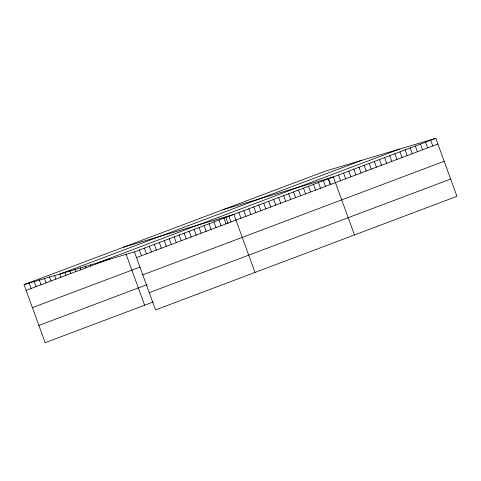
<?xml version="1.0" encoding="UTF-8"?>
<svg xmlns="http://www.w3.org/2000/svg" width="481" height="481" viewBox="0 0 481 481"><rect width="100%" height="100%" fill="white"/><g stroke="black" fill="none" stroke-linecap="round" stroke-linejoin="round"><path stroke-width="0.72" d="M24.05 284.668L325.457 171.086L435.834 138.306L456.95 196.332L155.543 309.914L134.421 251.894L24.05 284.668L45.166 342.694L153.337 301.93M60.474 273.851L361.88 160.269M97.998 262.71L399.41 149.122M26.124 290.368L109.427 258.97M134.421 251.894L435.834 138.306M136.496 257.594L437.902 144.005M32.407 307.636L139.953 267.105M142.785 274.861L444.191 161.273M38.883 325.427L147.054 284.662M149.254 292.652L450.667 179.064M222.98 209.704L333.351 176.93L354.473 234.95M123.515 247.186L233.886 214.412L255.008 272.432M430.705 140.242L432.78 145.935M425.583 142.172L427.657 147.865M420.46 144.102L422.534 149.795M415.337 146.032L417.412 151.731M410.215 147.962L412.283 153.661M405.086 149.892L407.16 155.591M399.964 151.828L402.038 157.521M394.841 153.758L396.915 159.451M389.718 155.688L391.787 161.382M384.59 157.618L386.664 163.312M379.467 159.548L381.541 165.248M374.344 161.478L376.419 167.178M369.222 163.414L371.296 169.108M364.099 165.344L366.167 171.038M358.97 167.274L361.045 172.968M353.848 169.204L355.922 174.898M348.725 171.134L350.799 176.834M343.602 173.064L345.677 178.764M338.48 174.994L340.548 180.694M328.379 178.8L330.453 184.5M328.204 178.631L330.447 184.794M323.406 180.676L325.481 186.375M318.434 182.552L320.508 188.245M313.462 184.421L315.536 190.121M308.489 186.297L310.558 191.997M303.511 188.173L305.585 193.867M298.539 190.049L300.613 195.743M293.566 191.919L295.641 197.619M288.594 193.795L290.668 199.489M283.622 195.671L285.696 201.365M278.649 197.541L280.724 203.241M273.677 199.417L275.745 205.116M268.699 201.292L270.773 206.986M263.726 203.168L265.801 208.862M258.754 205.038L260.828 210.738M253.782 206.914L255.856 212.608M248.809 208.79L250.884 214.484M243.837 210.66L245.905 216.36M238.859 212.536L240.933 218.236M228.914 216.288L230.988 221.981M225.727 217.25L227.97 223.418M223.942 218.158L226.016 223.857M218.969 220.033L221.044 225.727M213.997 221.909L216.071 227.603M209.025 223.779L211.093 229.479M204.046 225.655L206.121 231.355M199.074 227.531L201.148 233.225M194.102 229.407L196.176 235.101M189.129 231.277L191.204 236.977M184.157 233.153L186.231 238.847M179.185 235.029L181.259 240.722M174.212 236.899L176.28 242.598M169.234 238.774L171.308 244.474M164.261 240.65L166.336 246.344M159.289 242.526L161.363 248.22M154.317 244.396L156.391 250.096M149.344 246.272L151.419 251.966M144.372 248.148L146.446 253.842M139.4 250.018L141.468 255.718M126.034 254.118L144.631 305.207M90.314 264.736L90.777 265.999M85.113 265.975L85.804 267.875M80.141 267.851L80.826 269.751M74.934 269.089L75.854 271.627M69.733 270.334L70.881 273.497M64.755 272.21L65.909 275.373M59.782 274.08L60.937 277.248M54.581 275.324L55.964 279.118M49.375 276.563L50.992 280.994M44.402 278.439L46.014 282.87M39.201 279.677L41.041 284.74M33.995 280.922L36.069 286.616M29.022 282.792L31.097 288.492"/></g></svg>
